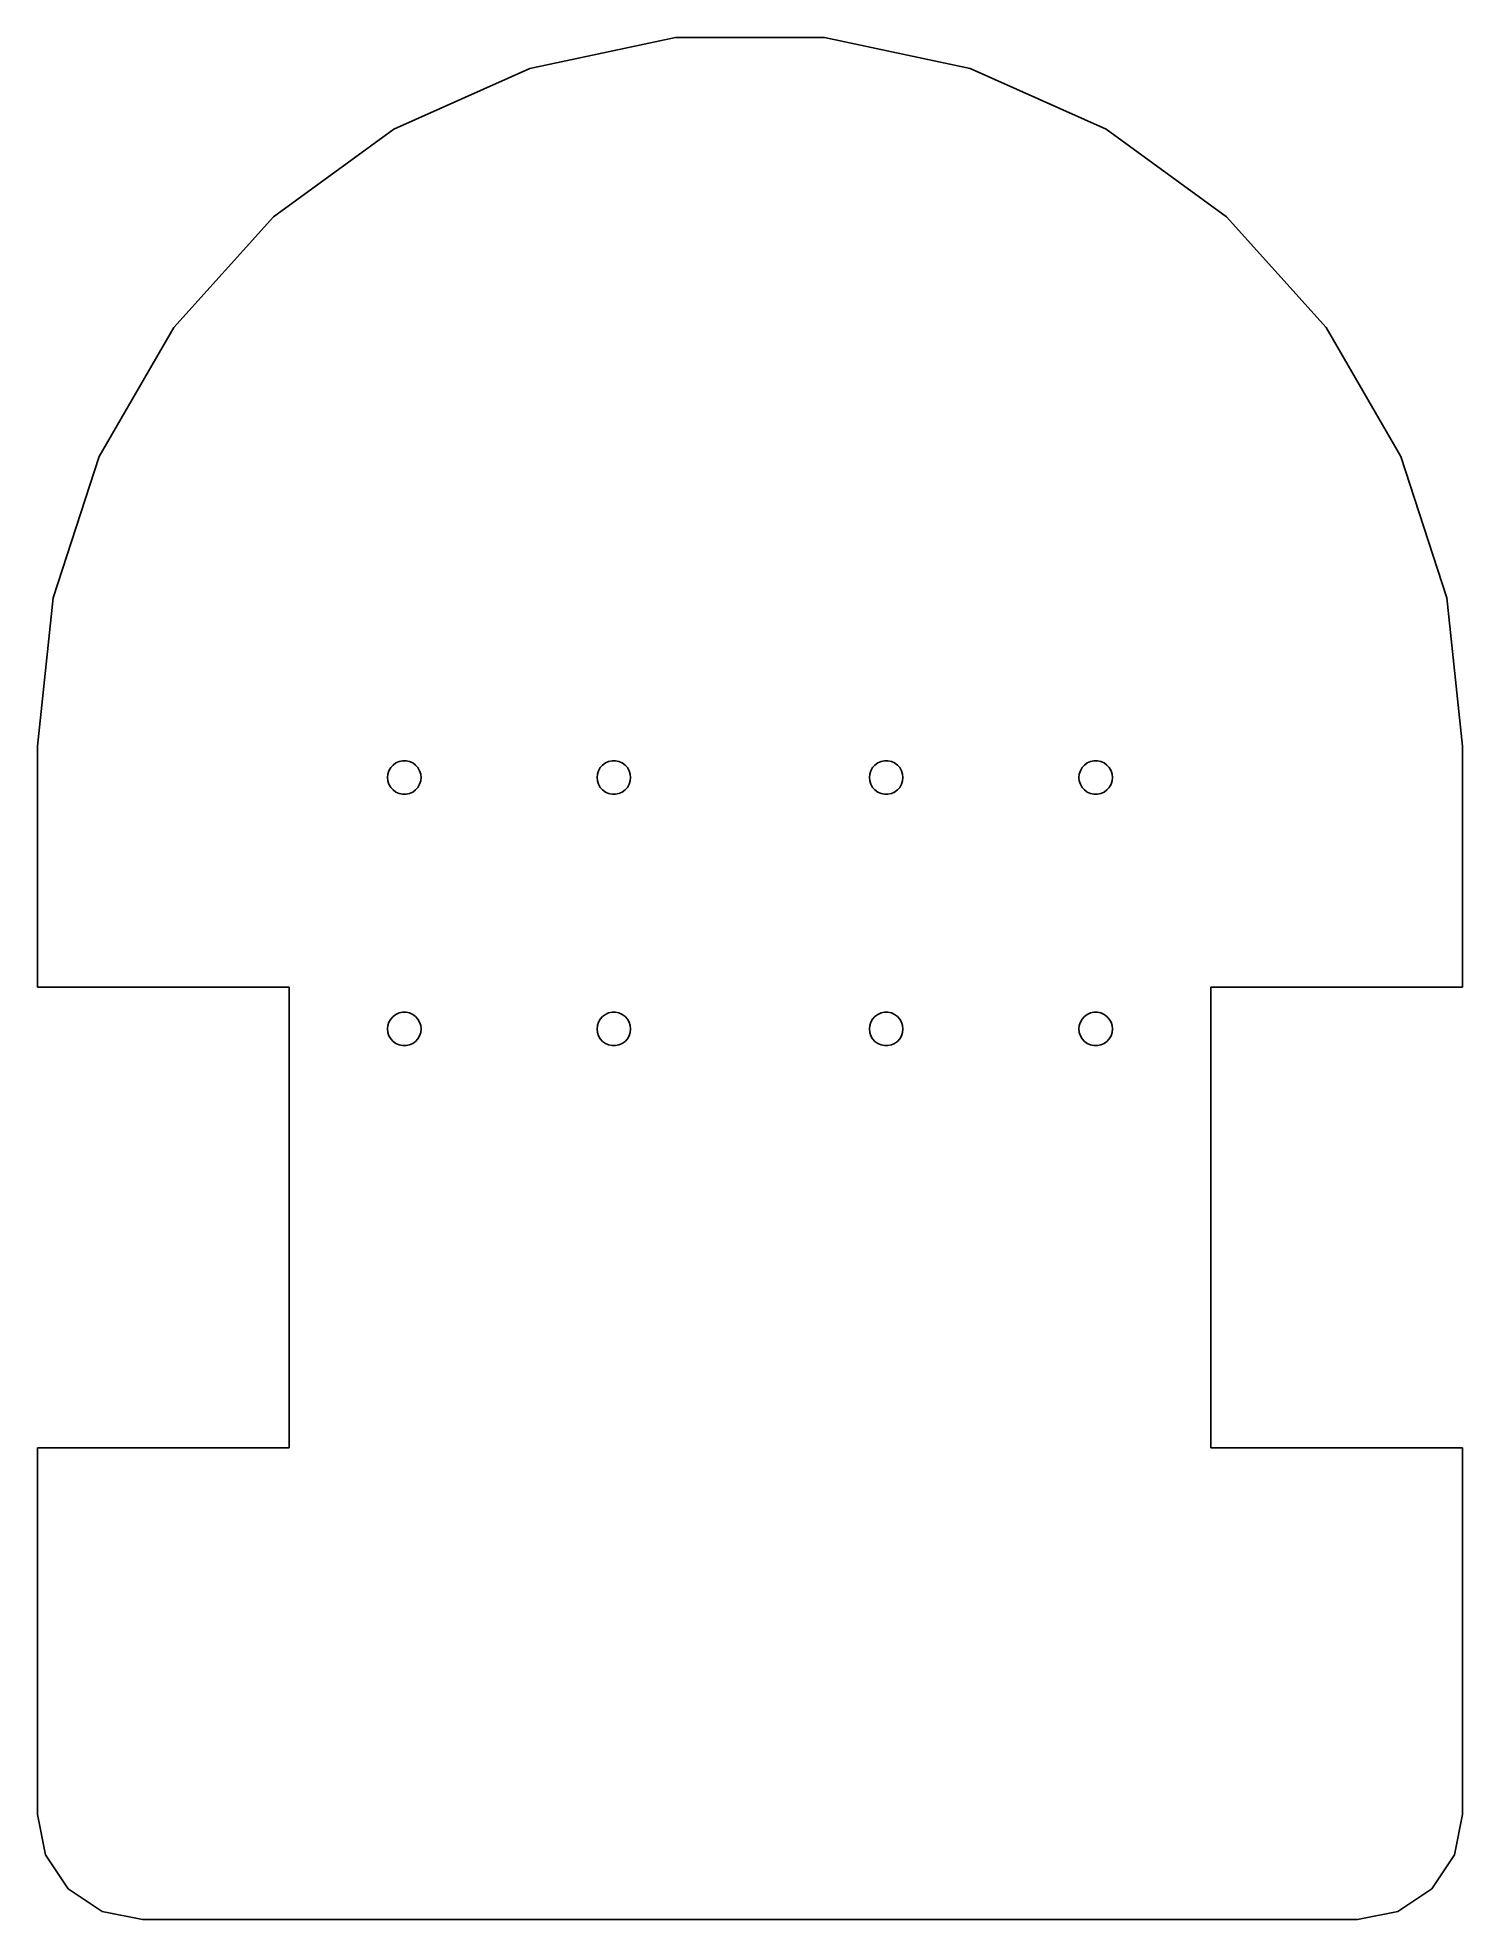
# Model space of a CAD drawing. Header units: metres. Extents: x -34 to 34, y 0 to 89.8.
import ezdxf

# ---------------------------------------------------------------- set-up
doc = ezdxf.new("R2010")
doc.units = ezdxf.units.M

msp = doc.modelspace()

# ---------------------------------------------------------------- linework, layer by layer
for p, q in [((-3.55396, 89.8137), (-10.5066, 88.3359)), ((3.55396, 89.8137), (-3.55396, 89.8137)), ((10.5066, 88.3359), (3.55396, 89.8137)), ((-10.5066, 88.3359), (-17, 85.4449)), ((17, 85.4449), (10.5066, 88.3359)), ((-17, 85.4449), (-22.7504, 81.2669)), ((22.7504, 81.2669), (17, 85.4449)), ((-22.7504, 81.2669), (-27.5066, 75.9847)), ((27.5066, 75.9847), (22.7504, 81.2669)), ((-27.5066, 75.9847), (-31.0605, 69.829)), ((31.0605, 69.829), (27.5066, 75.9847)), ((-31.0605, 69.829), (-33.257, 63.069)), ((33.257, 63.069), (31.0605, 69.829)), ((-33.257, 63.069), (-34, 56)), ((34, 56), (33.257, 63.069)), ((-34, 56), (-34, 44.5)), ((34, 44.5), (34, 56)), ((-17.2825, 54.6663), (-17.2308, 54.8254)), ((-17.2308, 54.8254), (-17.1472, 54.9702)), ((-17.1472, 54.9702), (-17.0353, 55.0945)), ((-17.0353, 55.0945), (-16.9, 55.1928)), ((-16.9, 55.1928), (-16.7472, 55.2608)), ((-16.7472, 55.2608), (-16.5836, 55.2956)), ((-16.5836, 55.2956), (-16.4164, 55.2956)), ((-16.4164, 55.2956), (-16.2528, 55.2608)), ((-16.2528, 55.2608), (-16.1, 55.1928)), ((-16.1, 55.1928), (-15.9647, 55.0945)), ((-15.9647, 55.0945), (-15.8528, 54.9702)), ((-15.8528, 54.9702), (-15.7691, 54.8254)), ((-15.7691, 54.8254), (-15.7175, 54.6663)), ((-7.28252, 54.6663), (-7.23083, 54.8254)), ((-7.23083, 54.8254), (-7.1472, 54.9702)), ((-7.1472, 54.9702), (-7.03529, 55.0945)), ((-7.03529, 55.0945), (-6.89999, 55.1928)), ((-6.89999, 55.1928), (-6.74721, 55.2608)), ((-6.74721, 55.2608), (-6.58362, 55.2956)), ((-6.58362, 55.2956), (-6.41637, 55.2956)), ((-6.41637, 55.2956), (-6.25278, 55.2608)), ((-6.25278, 55.2608), (-6.09999, 55.1928)), ((-6.09999, 55.1928), (-5.96469, 55.0945)), ((-5.96469, 55.0945), (-5.85278, 54.9702)), ((-5.85278, 54.9702), (-5.76915, 54.8254)), ((-5.76915, 54.8254), (-5.71747, 54.6663)), ((5.71747, 54.6663), (5.76915, 54.8254)), ((5.76915, 54.8254), (5.85278, 54.9702)), ((5.85278, 54.9702), (5.96469, 55.0945)), ((5.96469, 55.0945), (6.09999, 55.1928)), ((6.09999, 55.1928), (6.25278, 55.2608)), ((6.25278, 55.2608), (6.41637, 55.2956)), ((6.41637, 55.2956), (6.58362, 55.2956)), ((6.58362, 55.2956), (6.74721, 55.2608)), ((6.74721, 55.2608), (6.89999, 55.1928)), ((6.89999, 55.1928), (7.03529, 55.0945)), ((7.03529, 55.0945), (7.1472, 54.9702)), ((7.1472, 54.9702), (7.23083, 54.8254)), ((7.23083, 54.8254), (7.28252, 54.6663)), ((15.7175, 54.6663), (15.7691, 54.8254)), ((15.7691, 54.8254), (15.8528, 54.9702)), ((15.8528, 54.9702), (15.9647, 55.0945)), ((15.9647, 55.0945), (16.1, 55.1928)), ((16.1, 55.1928), (16.2528, 55.2608)), ((16.2528, 55.2608), (16.4164, 55.2956)), ((16.4164, 55.2956), (16.5836, 55.2956)), ((16.5836, 55.2956), (16.7472, 55.2608)), ((16.7472, 55.2608), (16.9, 55.1928)), ((16.9, 55.1928), (17.0353, 55.0945)), ((17.0353, 55.0945), (17.1472, 54.9702)), ((17.1472, 54.9702), (17.2308, 54.8254)), ((17.2308, 54.8254), (17.2825, 54.6663)), ((-17.3, 54.5), (-17.2825, 54.6663)), ((-17.2825, 54.3337), (-17.3, 54.5)), ((-17.2308, 54.1746), (-17.2825, 54.3337)), ((-17.1472, 54.0298), (-17.2308, 54.1746)), ((-17.0353, 53.9055), (-17.1472, 54.0298)), ((-16.9, 53.8072), (-17.0353, 53.9055)), ((-15.9647, 53.9055), (-16.1, 53.8072)), ((-15.8528, 54.0298), (-15.9647, 53.9055)), ((-15.7691, 54.1746), (-15.8528, 54.0298)), ((-15.7175, 54.3337), (-15.7691, 54.1746)), ((-15.7175, 54.6663), (-15.7, 54.5)), ((-15.7, 54.5), (-15.7175, 54.3337)), ((-7.29999, 54.5), (-7.28252, 54.6663)), ((-7.28252, 54.3337), (-7.29999, 54.5)), ((-7.23083, 54.1746), (-7.28252, 54.3337)), ((-7.1472, 54.0298), (-7.23083, 54.1746)), ((-7.03529, 53.9055), (-7.1472, 54.0298)), ((-6.89999, 53.8072), (-7.03529, 53.9055)), ((-5.96469, 53.9055), (-6.09999, 53.8072)), ((-5.85278, 54.0298), (-5.96469, 53.9055)), ((-5.76915, 54.1746), (-5.85278, 54.0298)), ((-5.71747, 54.3337), (-5.76915, 54.1746)), ((-5.71747, 54.6663), (-5.7, 54.5)), ((-5.7, 54.5), (-5.71747, 54.3337)), ((5.7, 54.5), (5.71747, 54.6663)), ((5.71747, 54.3337), (5.7, 54.5)), ((5.76915, 54.1746), (5.71747, 54.3337)), ((5.85278, 54.0298), (5.76915, 54.1746)), ((5.96469, 53.9055), (5.85278, 54.0298)), ((6.09999, 53.8072), (5.96469, 53.9055)), ((7.03529, 53.9055), (6.89999, 53.8072)), ((7.1472, 54.0298), (7.03529, 53.9055)), ((7.23083, 54.1746), (7.1472, 54.0298)), ((7.28252, 54.3337), (7.23083, 54.1746)), ((7.28252, 54.6663), (7.29999, 54.5)), ((7.29999, 54.5), (7.28252, 54.3337)), ((15.7, 54.5), (15.7175, 54.6663)), ((15.7175, 54.3337), (15.7, 54.5)), ((15.7691, 54.1746), (15.7175, 54.3337)), ((15.8528, 54.0298), (15.7691, 54.1746)), ((15.9647, 53.9055), (15.8528, 54.0298)), ((16.1, 53.8072), (15.9647, 53.9055)), ((17.0353, 53.9055), (16.9, 53.8072)), ((17.1472, 54.0298), (17.0353, 53.9055)), ((17.2308, 54.1746), (17.1472, 54.0298)), ((17.2825, 54.3337), (17.2308, 54.1746)), ((17.2825, 54.6663), (17.3, 54.5)), ((17.3, 54.5), (17.2825, 54.3337)), ((-16.7472, 53.7392), (-16.9, 53.8072)), ((-16.5836, 53.7044), (-16.7472, 53.7392)), ((-16.4164, 53.7044), (-16.5836, 53.7044)), ((-16.2528, 53.7392), (-16.4164, 53.7044)), ((-16.1, 53.8072), (-16.2528, 53.7392)), ((-6.74721, 53.7392), (-6.89999, 53.8072)), ((-6.58362, 53.7044), (-6.74721, 53.7392)), ((-6.41637, 53.7044), (-6.58362, 53.7044)), ((-6.25278, 53.7392), (-6.41637, 53.7044)), ((-6.09999, 53.8072), (-6.25278, 53.7392)), ((6.25278, 53.7392), (6.09999, 53.8072)), ((6.41637, 53.7044), (6.25278, 53.7392)), ((6.58362, 53.7044), (6.41637, 53.7044)), ((6.74721, 53.7392), (6.58362, 53.7044)), ((6.89999, 53.8072), (6.74721, 53.7392)), ((16.2528, 53.7392), (16.1, 53.8072)), ((16.4164, 53.7044), (16.2528, 53.7392)), ((16.5836, 53.7044), (16.4164, 53.7044)), ((16.7472, 53.7392), (16.5836, 53.7044)), ((16.9, 53.8072), (16.7472, 53.7392)), ((-34, 44.5), (-22, 44.5)), ((-22, 44.5), (-22, 22.5)), ((22, 22.5), (22, 44.5)), ((22, 44.5), (34, 44.5)), ((-17.0353, 43.0945), (-16.9, 43.1928)), ((-16.9, 43.1928), (-16.7472, 43.2608)), ((-16.7472, 43.2608), (-16.5836, 43.2956)), ((-16.5836, 43.2956), (-16.4164, 43.2956)), ((-16.4164, 43.2956), (-16.2528, 43.2608)), ((-16.2528, 43.2608), (-16.1, 43.1928)), ((-16.1, 43.1928), (-15.9647, 43.0945)), ((-7.03529, 43.0945), (-6.89999, 43.1928)), ((-6.89999, 43.1928), (-6.74721, 43.2608)), ((-6.74721, 43.2608), (-6.58362, 43.2956)), ((-6.58362, 43.2956), (-6.41637, 43.2956)), ((-6.41637, 43.2956), (-6.25278, 43.2608)), ((-6.25278, 43.2608), (-6.09999, 43.1928)), ((-6.09999, 43.1928), (-5.96469, 43.0945)), ((5.96469, 43.0945), (6.09999, 43.1928)), ((6.09999, 43.1928), (6.25278, 43.2608)), ((6.25278, 43.2608), (6.41637, 43.2956)), ((6.41637, 43.2956), (6.58362, 43.2956)), ((6.58362, 43.2956), (6.74721, 43.2608)), ((6.74721, 43.2608), (6.89999, 43.1928)), ((6.89999, 43.1928), (7.03529, 43.0945)), ((15.9647, 43.0945), (16.1, 43.1928)), ((16.1, 43.1928), (16.2528, 43.2608)), ((16.2528, 43.2608), (16.4164, 43.2956)), ((16.4164, 43.2956), (16.5836, 43.2956)), ((16.5836, 43.2956), (16.7472, 43.2608)), ((16.7472, 43.2608), (16.9, 43.1928)), ((16.9, 43.1928), (17.0353, 43.0945)), ((-17.3, 42.5), (-17.2825, 42.6663)), ((-17.2825, 42.3337), (-17.3, 42.5)), ((-17.2825, 42.6663), (-17.2308, 42.8254)), ((-17.2308, 42.1746), (-17.2825, 42.3337)), ((-17.2308, 42.8254), (-17.1472, 42.9702)), ((-17.1472, 42.9702), (-17.0353, 43.0945)), ((-15.9647, 43.0945), (-15.8528, 42.9702)), ((-15.8528, 42.9702), (-15.7691, 42.8254)), ((-15.7691, 42.8254), (-15.7175, 42.6663)), ((-15.7175, 42.3337), (-15.7691, 42.1746)), ((-15.7175, 42.6663), (-15.7, 42.5)), ((-15.7, 42.5), (-15.7175, 42.3337)), ((-7.29999, 42.5), (-7.28252, 42.6663)), ((-7.28252, 42.3337), (-7.29999, 42.5)), ((-7.28252, 42.6663), (-7.23083, 42.8254)), ((-7.23083, 42.1746), (-7.28252, 42.3337)), ((-7.23083, 42.8254), (-7.1472, 42.9702)), ((-7.1472, 42.9702), (-7.03529, 43.0945)), ((-5.96469, 43.0945), (-5.85278, 42.9702)), ((-5.85278, 42.9702), (-5.76915, 42.8254)), ((-5.76915, 42.8254), (-5.71747, 42.6663)), ((-5.71747, 42.3337), (-5.76915, 42.1746)), ((-5.71747, 42.6663), (-5.7, 42.5)), ((-5.7, 42.5), (-5.71747, 42.3337)), ((5.7, 42.5), (5.71747, 42.6663)), ((5.71747, 42.3337), (5.7, 42.5)), ((5.71747, 42.6663), (5.76915, 42.8254)), ((5.76915, 42.1746), (5.71747, 42.3337)), ((5.76915, 42.8254), (5.85278, 42.9702)), ((5.85278, 42.9702), (5.96469, 43.0945)), ((7.03529, 43.0945), (7.1472, 42.9702)), ((7.1472, 42.9702), (7.23083, 42.8254)), ((7.23083, 42.8254), (7.28252, 42.6663)), ((7.28252, 42.3337), (7.23083, 42.1746)), ((7.28252, 42.6663), (7.29999, 42.5)), ((7.29999, 42.5), (7.28252, 42.3337)), ((15.7, 42.5), (15.7175, 42.6663)), ((15.7175, 42.3337), (15.7, 42.5)), ((15.7175, 42.6663), (15.7691, 42.8254)), ((15.7691, 42.1746), (15.7175, 42.3337)), ((15.7691, 42.8254), (15.8528, 42.9702)), ((15.8528, 42.9702), (15.9647, 43.0945)), ((17.0353, 43.0945), (17.1472, 42.9702)), ((17.1472, 42.9702), (17.2308, 42.8254)), ((17.2308, 42.8254), (17.2825, 42.6663)), ((17.2825, 42.3337), (17.2308, 42.1746)), ((17.2825, 42.6663), (17.3, 42.5)), ((17.3, 42.5), (17.2825, 42.3337)), ((-17.1472, 42.0298), (-17.2308, 42.1746)), ((-17.0353, 41.9055), (-17.1472, 42.0298)), ((-16.9, 41.8072), (-17.0353, 41.9055)), ((-16.7472, 41.7392), (-16.9, 41.8072)), ((-16.5836, 41.7044), (-16.7472, 41.7392)), ((-16.4164, 41.7044), (-16.5836, 41.7044)), ((-16.2528, 41.7392), (-16.4164, 41.7044)), ((-16.1, 41.8072), (-16.2528, 41.7392)), ((-15.9647, 41.9055), (-16.1, 41.8072)), ((-15.8528, 42.0298), (-15.9647, 41.9055)), ((-15.7691, 42.1746), (-15.8528, 42.0298)), ((-7.1472, 42.0298), (-7.23083, 42.1746)), ((-7.03529, 41.9055), (-7.1472, 42.0298)), ((-6.89999, 41.8072), (-7.03529, 41.9055)), ((-6.74721, 41.7392), (-6.89999, 41.8072)), ((-6.58362, 41.7044), (-6.74721, 41.7392)), ((-6.41637, 41.7044), (-6.58362, 41.7044)), ((-6.25278, 41.7392), (-6.41637, 41.7044)), ((-6.09999, 41.8072), (-6.25278, 41.7392)), ((-5.96469, 41.9055), (-6.09999, 41.8072)), ((-5.85278, 42.0298), (-5.96469, 41.9055)), ((-5.76915, 42.1746), (-5.85278, 42.0298)), ((5.85278, 42.0298), (5.76915, 42.1746)), ((5.96469, 41.9055), (5.85278, 42.0298)), ((6.09999, 41.8072), (5.96469, 41.9055)), ((6.25278, 41.7392), (6.09999, 41.8072)), ((6.41637, 41.7044), (6.25278, 41.7392)), ((6.58362, 41.7044), (6.41637, 41.7044)), ((6.74721, 41.7392), (6.58362, 41.7044)), ((6.89999, 41.8072), (6.74721, 41.7392)), ((7.03529, 41.9055), (6.89999, 41.8072)), ((7.1472, 42.0298), (7.03529, 41.9055)), ((7.23083, 42.1746), (7.1472, 42.0298)), ((15.8528, 42.0298), (15.7691, 42.1746)), ((15.9647, 41.9055), (15.8528, 42.0298)), ((16.1, 41.8072), (15.9647, 41.9055)), ((16.2528, 41.7392), (16.1, 41.8072)), ((16.4164, 41.7044), (16.2528, 41.7392)), ((16.5836, 41.7044), (16.4164, 41.7044)), ((16.7472, 41.7392), (16.5836, 41.7044)), ((16.9, 41.8072), (16.7472, 41.7392)), ((17.0353, 41.9055), (16.9, 41.8072)), ((17.1472, 42.0298), (17.0353, 41.9055)), ((17.2308, 42.1746), (17.1472, 42.0298)), ((-22, 22.5), (-34, 22.5)), ((-34, 22.5), (-34, 5)), ((34, 22.5), (22, 22.5)), ((34, 5), (34, 22.5)), ((-34, 5), (-33.6194, 3.08658)), ((33.6194, 3.08658), (34, 5)), ((-33.6194, 3.08658), (-32.5355, 1.46446)), ((32.5355, 1.46446), (33.6194, 3.08658)), ((-32.5355, 1.46446), (-30.9134, 0.3806)), ((30.9134, 0.3806), (32.5355, 1.46446)), ((-30.9134, 0.3806), (-29, 0)), ((-29, 0), (29, 0)), ((29, 0), (30.9134, 0.3806))]:
    msp.add_line(p, q)

doc.saveas('drawing.dxf')
